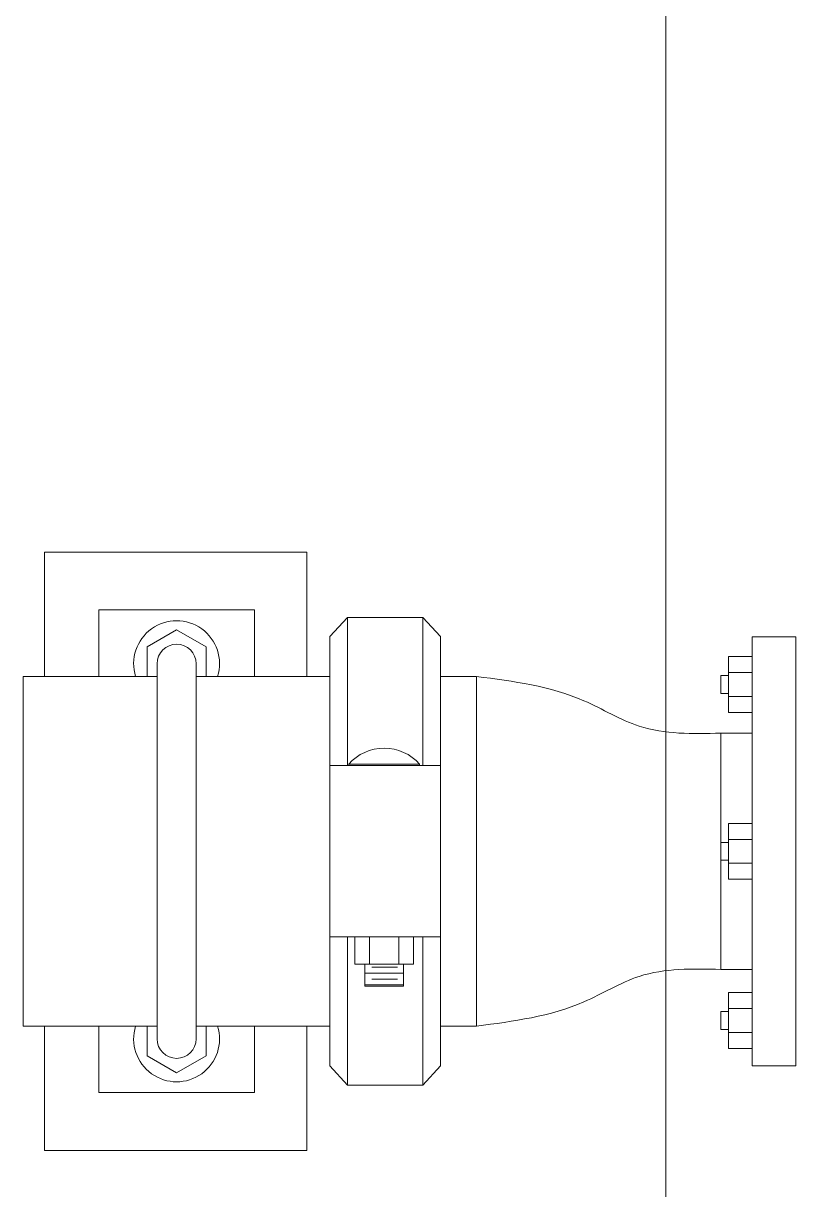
# Model space of a CAD drawing. Header units: millimetres. Extents: x 226317 to 226469, y 8188100 to 8188260.
# Drawn here: x 226391.3002 to 226391.5554, y 8188240.9982 to 8188241.3785 of the extents above; entities that cross this region are included whole.
import ezdxf

# ---------------------------------------------------------------- set-up
doc = ezdxf.new("R2010")
doc.units = ezdxf.units.MM
doc.layers.add('0-block sanit', color=8, linetype='Continuous', lineweight=25)
doc.layers.add('0-BLOCK-SANIT', color=8, linetype='Continuous', lineweight=25)
for name, color, linetype in [('00-GTI-Acoples', 8, 'Continuous'), ('A_30_Extractores', 8, 'Continuous'), ('INGEYCON-ACI-VALVULAS', 8, 'Continuous')]:
    doc.layers.add(name, color=color, linetype=linetype)

# ---------------------------------------------------------------- blocks, each defined once
blk = doc.blocks.new('A$C363a55df')
at = {"layer": '00-GTI-Acoples', "linetype": 'Continuous', "lineweight": 0, "extrusion": (3.834758505292828e-17, -1, 0)}
for p, q in [((-27.05100000003586, 104.9886301368242), (-18.41220044862712, 114.3000000000175)), ((-18.41220044862712, 41.9100000000326), (-18.41220044862712, 114.3000000000175)), ((18.41220044856891, 114.3000000000175), (-18.41220044862712, 114.3000000000175)), ((18.41220044856891, 41.9100000000326), (18.41220044856891, 114.3000000000175)), ((27.05099999997765, 104.9886301368242), (18.41220044856891, 114.3000000000175)), ((-27.05100000003586, 41.9100000000326), (-27.05100000003586, 104.9886301368242)), ((27.05099999997765, 41.9100000000326), (27.05099999997765, 104.9886301368242)), ((-9.01699999999255, 66.04000000003725), (0.507999999972526, 66.04000000003725)), ((-9.01699999999255, 55.13661589144613), (-9.01699999999255, 66.04000000003725)), ((0.507999999972526, 66.04000000003725), (10.03299999999581, 66.04000000003725)), ((10.03299999999581, 55.13661589144613), (10.03299999999581, 66.04000000003725)), ((-13.83950784226181, 41.9100000000326), (-13.83950784226181, 55.13661589144613)), ((-13.83950784226181, 55.13661589144613), (-6.665753921144642, 55.13661589144613)), ((-6.665753921144642, 41.9100000000326), (-6.665753921144642, 55.13661589144613)), ((-6.665753921144642, 55.13661589144613), (7.681753921089694, 55.13661589144613)), ((7.681753921089694, 41.9100000000326), (7.681753921089694, 55.13661589144613)), ((7.681753921089694, 55.13661589144613), (14.85550784226507, 55.13661589144613)), ((14.85550784226507, 41.9100000000326), (14.85550784226507, 55.13661589144613)), ((-27.05100000003586, 41.9100000000326), (-27.05100000003586, 21.59834273750312)), ((-25.35824375459924, 41.9100000000326), (-27.05100000003586, 41.9100000000326)), ((-6.408104165049735, 41.9100000000326), (-25.35824375459924, 41.9100000000326)), ((7.424104165052995, 41.9100000000326), (-6.408104165049735, 41.9100000000326)), ((26.40961272106506, 41.9100000000326), (7.424104165052995, 41.9100000000326)), ((27.05099999997765, 41.9100000000326), (26.40961272106506, 41.9100000000326)), ((27.05099999997765, 41.9100000000326), (27.05099999997765, 21.59834273715387)), ((-27.05100000003586, -21.59834273744491), (-27.05100000003586, 21.59834273750312)), ((27.05099999997765, -21.59834273712477), (27.05099999997765, 21.59834273715387)), ((-27.05100000003586, -21.59834273744491), (-27.05100000003586, -41.90999999997439)), ((27.05099999997765, -21.59834273712477), (27.05099999997765, -41.90999999997439)), ((-27.05100000003586, -41.90999999997439), (-25.35824375459924, -41.90999999997439)), ((-27.05100000003586, -104.988630136766), (-27.05100000003586, -41.90999999997439)), ((-25.35824375459924, -41.90999999997439), (-6.408104165049735, -41.90999999997439)), ((-18.41220044862712, -114.2999999999884), (-18.41220044862712, -41.90999999997439)), ((-16.80532645923086, -42.54302838971489), (-16.80532645923086, -41.90999999997439)), ((-16.80532645923086, -42.54302838971489), (17.82132645923411, -42.54302838971489)), ((-6.408104165049735, -41.90999999997439), (7.424104165052995, -41.90999999997439)), ((7.424104165052995, -41.90999999997439), (26.40961272106506, -41.90999999997439)), ((17.82132645923411, -42.54302838971489), (17.82132645923411, -41.90999999997439)), ((18.41220044856891, -114.2999999999884), (18.41220044856891, -41.90999999997439)), ((26.40961272106506, -41.90999999997439), (27.05099999997765, -41.90999999997439)), ((27.05099999997765, -104.988630136766), (27.05099999997765, -41.90999999997439)), ((-27.05100000003586, -104.988630136766), (-18.41220044862712, -114.2999999999884)), ((27.05099999997765, -104.988630136766), (18.41220044856891, -114.2999999999884)), ((18.41220044856891, -114.2999999999884), (-18.41220044862712, -114.2999999999884))]:
    blk.add_line(p, q, dxfattribs=at)
at = {"layer": '00-GTI-Acoples', "linetype": 'Continuous', "lineweight": 0}
for p, q in [((-27.05097000778187, 103.0951467860723), (-27.05102999223163, -103.0950268171728)), ((27.05102999223163, 103.0951310468081), (27.05097000778187, -103.095131046779)), ((10.03299999999581, 65.29714152429369), (-9.01699999999255, 65.29714152429369)), ((10.03299999999581, 59.54391846017097), (-9.01699999999255, 59.54391846017097)), ((6.540024449524935, 62.47717693724553), (-5.981224449526053, 62.47717693724553)), ((6.540024449524935, 56.72395387312281), (-5.981224449526053, 56.72395387312281))]:
    blk.add_line(p, q, dxfattribs=at)
blk.add_arc((0.507999999972526, -27.558676679153), 22.89720658223811, 220.8755594149938, 319.1244405850063, dxfattribs=at)
blk = doc.blocks.new('manifold')
at = {"layer": '0-block sanit', "color": 8, "lineweight": 0, "elevation": -9.698933451613519e-07}
for points in [[(1.87564792111516, -1.582966307119932), (1.87564792111516, -1.57119329640409)], [(1.875647961162031, -1.582966307119932), (1.875647961162031, -1.57119329640409)], [(1.989647921174765, -1.582966307119932), (1.989647921174765, -1.57119329640409)], [(1.989647961221635, -1.582966307119932), (1.989647961221635, -1.57119329640409)]]:
    blk.add_lwpolyline(points, dxfattribs=at)
at = {"layer": '0-BLOCK-SANIT', "color": 8, "linetype": 'Continuous', "lineweight": 0}
for p, q in [((1.989647921174765, -1.582966307119932, -9.698933451613519e-07), (1.87564792111516, -1.582966307119932, -9.698933451613519e-07)), ((1.982647920958698, -1.582966307119932, -9.698933451613519e-07), (1.882647921331227, -1.582966307119932, -9.698933451613519e-07)), ((1.971156389452517, -1.662585027457681, -1.000475497361372e-06), (1.89413945376873, -1.662585027457681, -1.000475497361372e-06)), ((1.89413945376873, -1.662585027457681, -9.698933451613519e-07), (1.89413945376873, -1.672905664832797, -9.698933451613519e-07)), ((1.89413945376873, -1.662585029320326, -9.698933451613519e-07), (1.89413945376873, -1.672905666695442, -9.698933451613519e-07)), ((1.971156389452517, -1.662585029320326, -1.000475497361372e-06), (1.894408574327826, -1.662585029320326, -1.000475497361372e-06)), ((1.971156388521194, -1.662585027457681, -9.698933451613519e-07), (1.971156388521194, -1.672905664832797, -9.698933451613519e-07)), ((1.971156389452517, -1.662585029320326, -9.698933451613519e-07), (1.971156389452517, -1.672905666695442, -9.698933451613519e-07))]:
    blk.add_line(p, q, dxfattribs=at)
at = {"layer": '0-BLOCK-SANIT', "color": 8, "lineweight": 0}
for p, q in [((1.868390006944537, -1.672909213171806, -1.000475497361372e-06), (1.868390006944537, -1.665157042385545, -1.000475497361372e-06)), ((1.868390006944537, -1.665157042385545, -1.000475497361372e-06), (1.8865996748209, -1.665157042385545, -1.000475497361372e-06)), ((1.873577812686563, -1.665157042385545, -1.000475497361372e-06), (1.873577812686563, -1.672909213171806, -1.000475497361372e-06)), ((1.873577812686563, -1.665157042385545, -1.000475497361372e-06), (1.873577812686563, -1.672909213171806, -1.000475497361372e-06)), ((1.874589061364532, -1.665157042385545, -1.000475497361372e-06), (1.874589061364532, -1.662585027457681, -1.000475497361372e-06)), ((1.874589061364532, -1.662585027457681, -1.000475497361372e-06), (1.880400616675615, -1.662585027457681, -1.000475497361372e-06)), ((1.880400616675615, -1.662585027457681, -1.000475497361372e-06), (1.880400616675615, -1.665157042385545, -1.000475497361372e-06)), ((1.881374759599566, -1.665157042385545, -1.000475497361372e-06), (1.881374759599566, -1.672909213171806, -1.000475497361372e-06)), ((1.881374759599566, -1.665157042385545, -1.000475497361372e-06), (1.881374759599566, -1.672909213171806, -1.000475497361372e-06)), ((1.8865996748209, -1.665157042385545, -1.000475497361372e-06), (1.8865996748209, -1.672909213171806, -1.000475497361372e-06)), ((1.923534698784351, -1.672909213171806, -1.000475497361372e-06), (1.923534698784351, -1.665157042385545, -1.000475497361372e-06)), ((1.923534698784351, -1.665157042385545, -1.000475497361372e-06), (1.941744366660714, -1.665157042385545, -1.000475497361372e-06)), ((1.928722506389022, -1.665157042385545, -1.000475497361372e-06), (1.928722506389022, -1.672909213171806, -1.000475497361372e-06)), ((1.928722506389022, -1.665157042385545, -1.000475497361372e-06), (1.928722506389022, -1.672909213171806, -1.000475497361372e-06)), ((1.929733755066991, -1.665157042385545, -1.000475497361372e-06), (1.929733755066991, -1.662585027457681, -1.000475497361372e-06)), ((1.929733755066991, -1.662585027457681, -1.000475497361372e-06), (1.935545308515429, -1.662585027457681, -1.000475497361372e-06)), ((1.935545308515429, -1.662585027457681, -1.000475497361372e-06), (1.935545308515429, -1.665157042385545, -1.000475497361372e-06)), ((1.936519453302026, -1.665157042385545, -1.000475497361372e-06), (1.936519453302026, -1.672909213171806, -1.000475497361372e-06)), ((1.936519453302026, -1.665157042385545, -1.000475497361372e-06), (1.936519453302026, -1.672909213171806, -1.000475497361372e-06)), ((1.941744366660714, -1.665157042385545, -1.000475497361372e-06), (1.941744366660714, -1.672909213171806, -1.000475497361372e-06)), ((1.977903418242931, -1.672909213171806, -1.000475497361372e-06), (1.977903418242931, -1.665157042385545, -1.000475497361372e-06)), ((1.977903418242931, -1.665157042385545, -1.000475497361372e-06), (1.996113084256649, -1.665157042385545, -1.000475497361372e-06)), ((1.983091223984957, -1.665157042385545, -1.000475497361372e-06), (1.983091223984957, -1.672909213171806, -1.000475497361372e-06)), ((1.983091223984957, -1.665157042385545, -1.000475497361372e-06), (1.983091223984957, -1.672909213171806, -1.000475497361372e-06)), ((1.984102472662926, -1.665157042385545, -1.000475497361372e-06), (1.984102472662926, -1.662585027457681, -1.000475497361372e-06)), ((1.984102472662926, -1.662585027457681, -1.000475497361372e-06), (1.989914029836655, -1.662585027457681, -1.000475497361372e-06)), ((1.989914029836655, -1.662585027457681, -1.000475497361372e-06), (1.989914029836655, -1.665157042385545, -1.000475497361372e-06)), ((1.990888172760606, -1.665157042385545, -1.000475497361372e-06), (1.990888172760606, -1.672909213171806, -1.000475497361372e-06)), ((1.990888172760606, -1.665157042385545, -1.000475497361372e-06), (1.990888172760606, -1.672909213171806, -1.000475497361372e-06)), ((1.996113084256649, -1.665157042385545, -1.000475497361372e-06), (1.996113084256649, -1.672909213171806, -1.000475497361372e-06)), ((2.002545585855842, -1.672909213171806, -1.000475497361372e-06), (1.862733479589224, -1.672909213171806, -1.000475497361372e-06)), ((1.862733479589224, -1.672909213171806, -1.000475497361372e-06), (1.862733479589224, -1.687146212847438, -1.000475497361372e-06)), ((1.8865996748209, -1.672909213171806, -1.000475497361372e-06), (1.868390006944537, -1.672909213171806, -1.000475497361372e-06)), ((1.941744366660714, -1.672909213171806, -1.000475497361372e-06), (1.923534698784351, -1.672909213171806, -1.000475497361372e-06)), ((1.996113084256649, -1.672909213171806, -1.000475497361372e-06), (1.977903418242931, -1.672909213171806, -1.000475497361372e-06)), ((2.002545585855842, -1.687146212847438, -1.000475497361372e-06), (2.002545585855842, -1.672909213171806, -1.000475497361372e-06)), ((1.862733479589224, -1.687146212847438, -1.000475497361372e-06), (2.002545585855842, -1.687146212847438, -1.000475497361372e-06))]:
    blk.add_line(p, q, dxfattribs=at)
for points, elevation in [([(1.875647961162031, -1.435125296877231), (1.989647961221635, -1.435125296877231), (1.989648012444377, -1.4787685367628), (1.875648012384772, -1.4787685367628)], -9.698933451613519e-07), ([(1.875647961162031, -1.535125298367348), (1.989647961221635, -1.535125298367348), (1.989648012444377, -1.491482058481779), (1.875648012384772, -1.491482058481779)], -9.698933451613519e-07), ([(1.8865996748209, -1.665157042385545), (1.8865996748209, -1.672909213171806), (1.868390006944537, -1.672909213171806), (1.868390006944537, -1.665157042385545)], 4.062756190551051e-05), ([(1.941744366660714, -1.665157042385545), (1.941744366660714, -1.672909213171806), (1.923534698784351, -1.672909213171806), (1.923534698784351, -1.665157042385545)], 4.062756190551051e-05), ([(1.996113084256649, -1.665157042385545), (1.996113084256649, -1.672909213171806), (1.977903418242931, -1.672909213171806), (1.977903418242931, -1.665157042385545)], 4.062756190551051e-05), ([(2.002545585855842, -1.687146212847438), (2.002545585855842, -1.672909213171806), (1.862733479589224, -1.672909213171806), (1.862733479589224, -1.687146212847438)], 4.062756190551051e-05)]:
    blk.add_lwpolyline(points, close=True, dxfattribs=dict(at, elevation=elevation))
at = {"layer": '0-BLOCK-SANIT', "color": 8, "lineweight": 0, "elevation": -1.000475497361372e-06}
for points in [[(1.874589061364532, -1.665157042385545), (1.874589061364532, -1.662585027457681), (1.880400616675615, -1.662585027457681), (1.880400616675615, -1.665157042385545)], [(1.929733755066991, -1.665157042385545), (1.929733755066991, -1.662585027457681), (1.935545308515429, -1.662585027457681), (1.935545308515429, -1.665157042385545)], [(1.984102472662926, -1.665157042385545), (1.984102472662926, -1.662585027457681), (1.989914029836655, -1.662585027457681), (1.989914029836655, -1.665157042385545)]]:
    blk.add_lwpolyline(points, dxfattribs=at)
at = {"layer": '0-BLOCK-SANIT', "color": 8, "linetype": 'Continuous', "lineweight": 0}
for points in [[(1.89413945376873, -1.662585029320326, -9.698933451613519e-07), (1.891846134327352, -1.635992057563271, -9.698933451613519e-07), (1.883565672673285, -1.617986276687589, -9.698933451613519e-07), (1.87564792111516, -1.582966307119932, -9.698933451613519e-07)], [(1.971156389452517, -1.662585029320326, -9.698933451613519e-07), (1.973449708893895, -1.635992057563271, -9.698933451613519e-07), (1.981730170547962, -1.617986276687589, -9.698933451613519e-07), (1.989647921174765, -1.582966307119932, -9.698933451613519e-07)]]:
    blk.add_spline(points, degree=3, dxfattribs=at)
at = {"layer": 'INGEYCON-ACI-VALVULAS', "color": 8, "lineweight": 0}
for p, q in [((1.835147959180176, -1.510505022422876, -0.0001921084140158447), (1.835147959180176, -1.442039173038211, -0.0001921085738605613)), ((1.835147959180176, -1.442039173038211, -0.0001921085738605613), (1.875647961162031, -1.442039173038211, -0.0001921072804379613)), ((2.03014796320349, -1.442039173038211, -0.0001557087120704613), (1.989647961221635, -1.442039173038211, -9.698933451613519e-07)), ((2.030147961340845, -1.459745572821703, -0.0001557084883872613), (2.03014796320349, -1.442039173038211, -0.0001557087120704613)), ((1.853973970748484, -1.510505022422876, -0.0001921069546014447), (1.853973970748484, -1.459745572821703, -0.0001921067028931613)), ((1.853973970748484, -1.459745572821703, -9.698933452613424e-07), (1.875647961162031, -1.459745572821703, -9.698933452613424e-07)), ((2.011321951635182, -1.459745572821703, 3.543033928543867e-05), (1.989647961221635, -1.459745572821703, 3.543033928543867e-05)), ((2.011321951635182, -1.510505022422876, -0.0001557067219707447), (2.011321951635182, -1.459745572821703, -0.0001557064702624613)), ((2.030147962272167, -1.527617528976407, -0.0001557083297974988), (2.030147961340845, -1.459745572821703, -0.0001557084883872613)), ((1.865951095707715, -1.47551508055767, -0.0001921082675458654), (1.860402633436024, -1.48512529762229, -0.0001921082675458654)), ((1.875647961162031, -1.47551508055767, -0.0001921082675458654), (1.865951095707715, -1.47551508055767, -0.0001921082675458654)), ((1.993796364404261, -1.478768538625445, -0.0001557080349152654), (1.871499557979405, -1.478768538625445, -0.0001921119093655449)), ((1.989647961221635, -1.47551508055767, -0.0001557080349152654), (1.999344826675951, -1.47551508055767, -0.0001557080349152654)), ((1.999344826675951, -1.47551508055767, -0.0001557080349152654), (2.004893288947642, -1.48512529762229, -0.0001557080349152654)), ((1.860402633436024, -1.48512529762229, -0.0001921082675458654), (1.865951095707715, -1.494735514686909, -0.0001921082675458654)), ((2.004893288947642, -1.48512529762229, -0.0001557080349152654), (1.999344826675951, -1.494735514686909, -0.0001557080349152654)), ((1.871499557979405, -1.491482052893844, -0.0001921119093655449), (1.993796364404261, -1.491482056619134, -0.0001557080349152654)), ((1.865951095707715, -1.494735514686909, -0.0001921082675458654), (1.875647961162031, -1.494735514686909, -0.0001921082675458654)), ((1.999344826675951, -1.494735514686909, -0.0001557080349152654), (1.989647961221635, -1.494735514686909, -0.0001557080349152654)), ((1.835147961974144, -1.527617528976407, -0.0001921081915875988), (1.835147959180176, -1.510505022422876, -0.0001921084140158447)), ((1.853973970748484, -1.510505022422876, -3.737026360514471e-05), (1.875647961162031, -1.510505022422876, -3.737026360514471e-05)), ((2.011321951635182, -1.510505022422876, -9.700309745447192e-07), (1.989647961221635, -1.510505022422876, -9.700309745447192e-07)), ((1.835147961974144, -1.527617528976407, -0.0001921082090955988), (1.875647962093353, -1.527617528976407, -3.737023898729884e-05)), ((2.030147962272167, -1.527617528976407, -0.0001557083473054988), (1.989647962152958, -1.527617528976407, -9.69969319298842e-07))]:
    blk.add_line(p, q, dxfattribs=at)
for centre, radius, start, end in [((1.871499557979405, -1.48512529762229, -0.0001921082675459654), 0.0140148995537386, 72.78251906467443, 287.2174809353256), ((1.993796364404261, -1.48512529762229, -0.0001557080349152654), 0.0140148995537386, 252.7825033111633, 107.2174809353256), ((1.871499557979405, -1.48512529762229, -0.0001921082675459654), 0.006356758011874, 90, 270), ((1.993796364404261, -1.48512529762229, -0.0001557080349152654), 0.006356758011874, 270, 90)]:
    blk.add_arc(centre, radius, start, end, dxfattribs=at)
at = {"layer": '00-GTI-Acoples', "color": 8, "linetype": 'Continuous', "lineweight": 0, "xscale": 0.0006666666666666669, "yscale": 0.0006666666666666669, "zscale": 0.0006666666666666669, "rotation": 90}
blk.add_blockref('A$C363a55df', (1.932647961191833, -1.553159296454396, -9.698933451613519e-07), dxfattribs=at)
blk = doc.blocks.new('IM-27.02.2025')
at = {"layer": 'A_30_Extractores', "color": 8, "lineweight": 0}
blk.add_lwpolyline([(47.37271371964016, 32.7270625513047), (47.37271371964016, 33.57706255093217), (46.67271371962852, 33.57706255093217), (46.67271371962852, 32.7270625513047)], close=True, dxfattribs=at)
blk = doc.blocks.new('arq. estac.')
at = {"color": 1, "rotation": 90}
blk.add_blockref('manifold', (226685.2871273045, 8188243.821394606), dxfattribs=at)
at = {"layer": 'A_30_Extractores'}
blk.add_blockref('IM-27.02.2025', (226640.259125894, 8188212.753895219), dxfattribs=at)

msp = doc.modelspace()

# ---------------------------------------------------------------- block references
msp.add_blockref('arq. estac.', (-295.4220376470475, -4.645514124073088))

doc.saveas('drawing.dxf')
